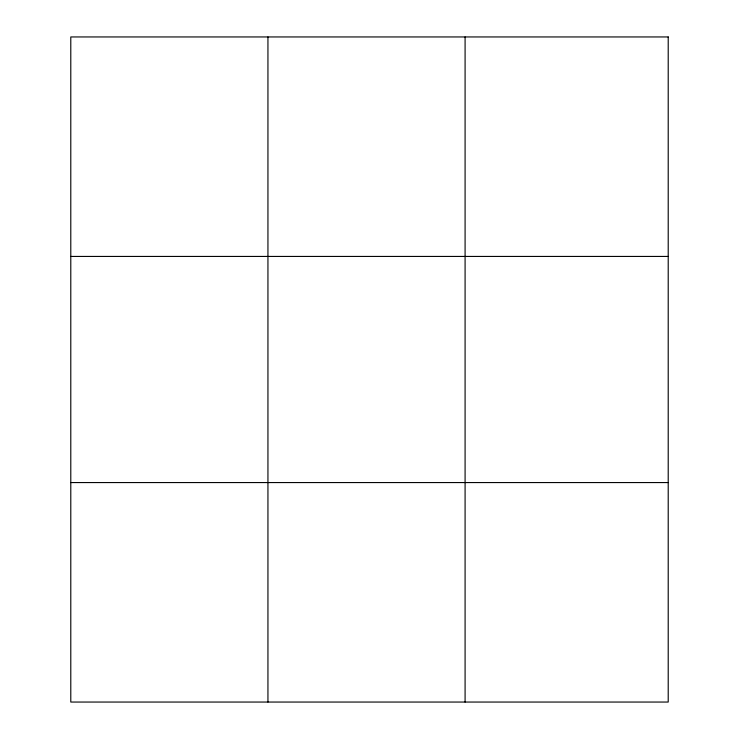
<?xml version="1.0" encoding="UTF-8"?>
<svg xmlns="http://www.w3.org/2000/svg" width="739" height="739" viewBox="0 0 739 739"><rect width="100%" height="100%" fill="white"/><g stroke="black" fill="none" stroke-linecap="round" stroke-linejoin="round"><path stroke-width="1.11" d="M267.943 36.95L267.943 702.05M465.09 36.95L465.09 702.05M70.787 256.433L668.213 256.433M70.787 482.567L668.213 482.567M668.213 36.95L668.213 702.05L70.787 702.05L70.787 36.95L668.213 36.95"/></g></svg>
